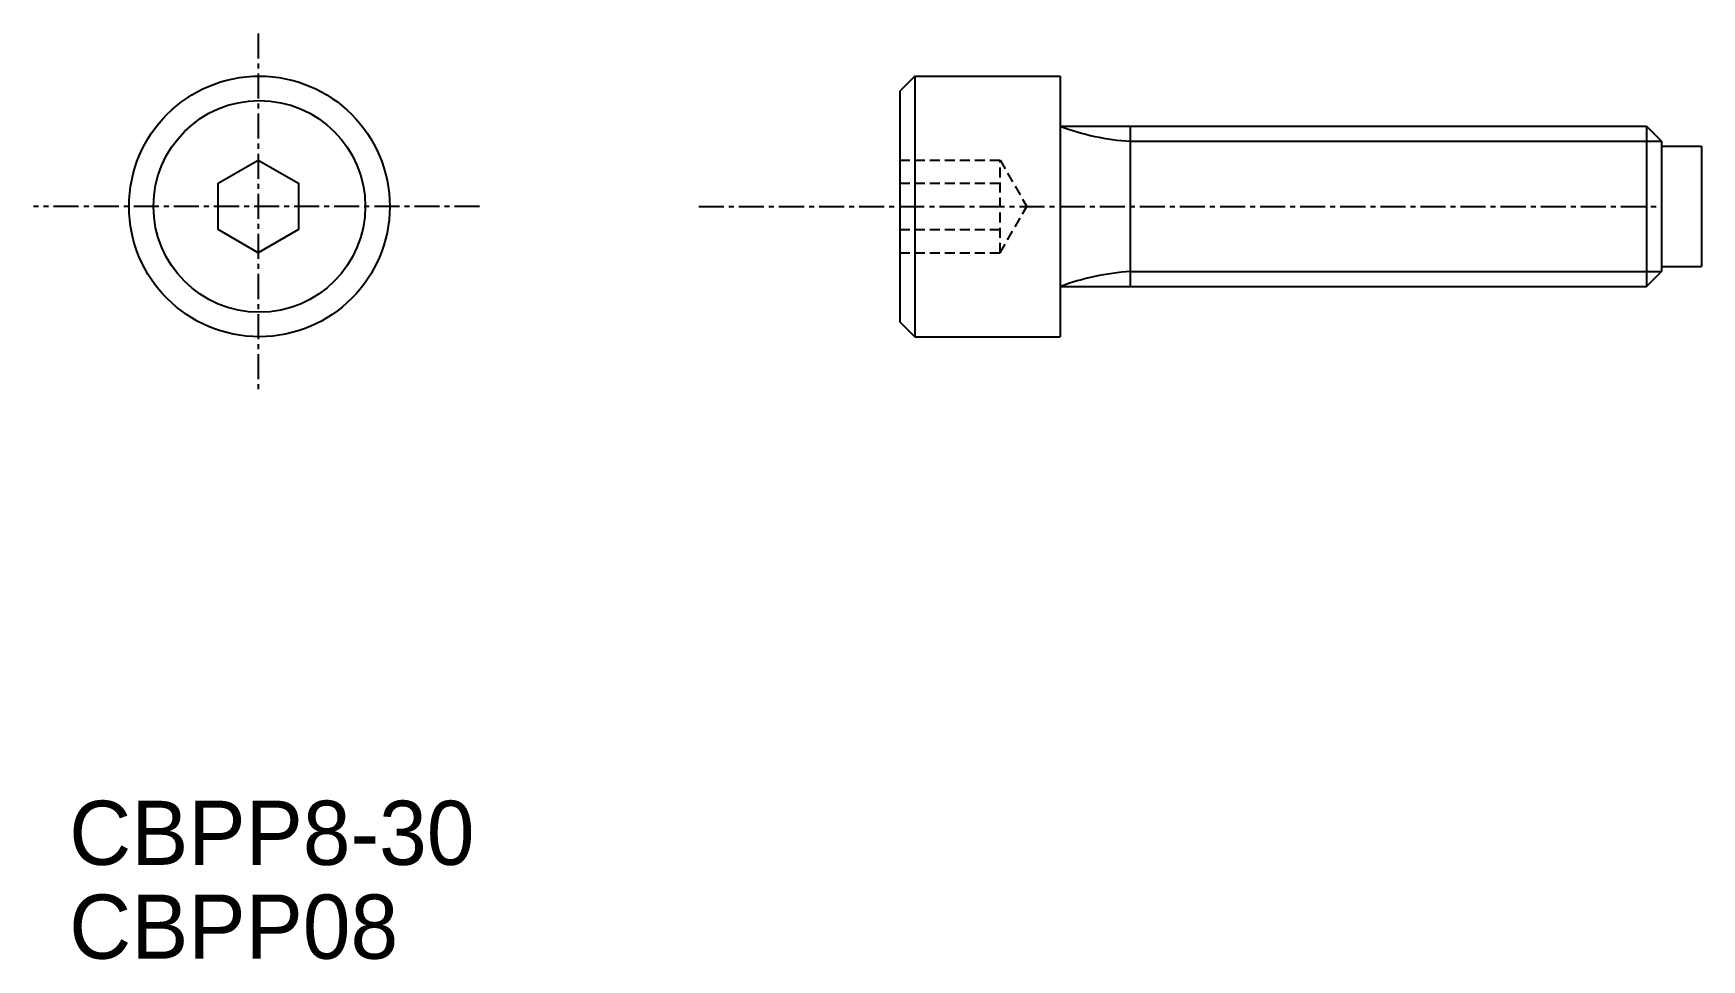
# Model space of a CAD drawing. Extents: x 30.8 to 114.1, y 20.3 to 66.5.
import ezdxf

# ---------------------------------------------------------------- set-up
doc = ezdxf.new("R2010")
doc.units = 0
doc.linetypes.add('CENTER', pattern=[2, 1.25, -0.25, 0.25, -0.25])
doc.linetypes.add('DASHED', pattern=[0.75, 0.5, -0.25])
doc.layers.get('0').update_dxf_attribs({"linetype": 'CONTINUOUS'})
doc.layers.add('CENTER', color=1, linetype='CENTER')

msp = doc.modelspace()

# ---------------------------------------------------------------- linework, layer by layer
at = {"color": 7, "linetype": 'CONTINUOUS'}
for p, q in [((74.807, 64.339), (74.057, 63.589)), ((74.807, 64.339), (82.057, 64.339)), ((74.807, 64.339), (74.807, 51.339)), ((82.057, 64.339), (82.057, 51.339)), ((74.057, 63.589), (74.057, 52.089)), ((82.057, 61.839), (111.309, 61.839)), ((85.557, 61.839), (85.557, 53.839)), ((111.309, 61.839), (112.059, 61.088)), ((111.309, 61.839), (111.309, 53.839)), ((112.057, 61.091), (112.057, 54.588)), ((112.057, 60.839), (114.057, 60.839)), ((114.057, 60.839), (114.057, 54.839)), ((40.054, 58.994), (42.054, 60.149)), ((42.054, 60.149), (44.054, 58.994)), ((40.054, 56.685), (40.054, 58.994)), ((44.054, 58.994), (44.054, 56.685)), ((42.054, 55.53), (40.054, 56.685)), ((44.054, 56.685), (42.054, 55.53)), ((111.309, 53.839), (112.059, 54.59)), ((112.057, 54.839), (114.057, 54.839)), ((82.057, 53.839), (111.309, 53.839)), ((74.807, 51.339), (74.057, 52.089)), ((74.807, 51.339), (82.057, 51.339))]:
    msp.add_line(p, q, dxfattribs=at)
at = {"color": 3, "linetype": 'CONTINUOUS'}
for p, q in [((85.557, 61.089), (112.057, 61.089)), ((85.557, 54.589), (112.057, 54.589))]:
    msp.add_line(p, q, dxfattribs=at)
at = {"color": 3, "linetype": 'DASHED'}
for p, q in [((74.057, 60.149), (79.057, 60.149)), ((79.057, 55.53), (79.057, 60.149)), ((79.057, 60.149), (80.391, 57.839)), ((74.057, 58.994), (79.057, 58.994)), ((79.057, 55.53), (80.391, 57.839)), ((74.057, 56.685), (79.057, 56.685)), ((74.057, 55.53), (79.057, 55.53))]:
    msp.add_line(p, q, dxfattribs=at)
at = {"color": 7, "linetype": 'CONTINUOUS'}
msp.add_circle((42.11, 57.839), 6.5, dxfattribs=at)
at = {"color": 3, "linetype": 'CONTINUOUS'}
msp.add_circle((42.11, 57.839), 5.281, dxfattribs=at)
for centre, start, end in [((86.304, 73.114), 249.36218, 266.44831), ((86.304, 42.565), 93.55169, 110.63782)]:
    msp.add_arc(centre, 12.048, start, end, dxfattribs=at)
at = {"layer": 'CENTER', "color": 1, "linetype": 'CENTER'}
for p, q in [((42.054, 66.47), (42.054, 48.595)), ((53.095, 57.839), (30.836, 57.839)), ((64.031, 57.839), (112.057, 57.839))]:
    msp.add_line(p, q, dxfattribs=at)

# ---------------------------------------------------------------- texts
at = {"color": 7, "linetype": 'CONTINUOUS'}
for s, p in [('CBPP8-30', (32.624, 25)), ('CBPP08', (32.624, 20.32))]:
    msp.add_text(s, height=3.2, dxfattribs=at).set_placement(p)

doc.saveas('drawing.dxf')
